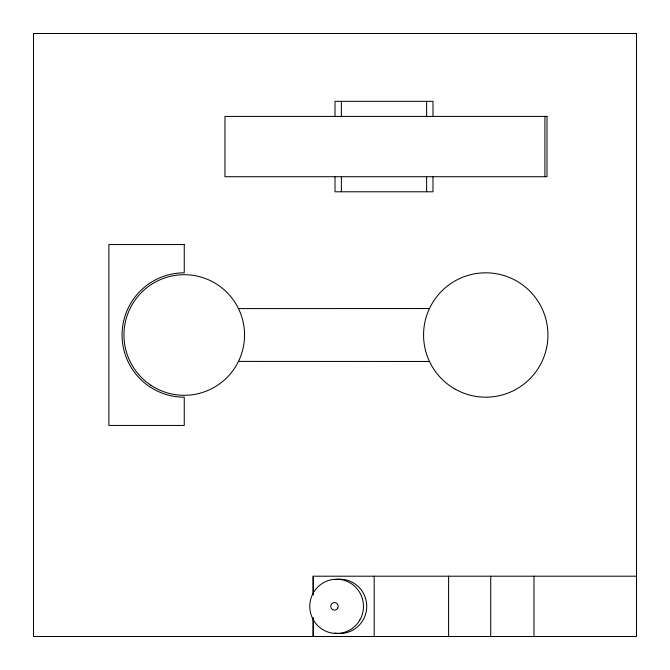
<?xml version="1.0" encoding="UTF-8"?>
<svg xmlns="http://www.w3.org/2000/svg" width="670" height="670" viewBox="0 0 670 670"><rect width="100%" height="100%" fill="white"/><g stroke="black" fill="none" stroke-linecap="round" stroke-linejoin="round"><path stroke-width="1" d="M313.225 617.983L313.175 636.5L313.175 617.79M238.512 308.594L429.487 308.527M238.512 361.406L429.487 361.473M313.175 594.91L313.175 576.2L636.5 576.2M313.175 576.2L313.225 594.717M544.911 116.413L544.911 176.713M533.99 576.2L533.99 636.5M490.733 576.2L490.733 636.5M448.59 576.2L448.59 636.5M432.988 116.413L432.988 101.338L335 101.338L335 116.413M432.988 176.713L432.988 191.787L335 191.787L335 176.713M426.623 101.338L426.623 116.413M426.623 176.713L426.623 191.787M374.195 576.2L374.195 636.5M341.373 101.338L341.373 116.413M341.373 176.713L341.373 191.787M334.858 579.692A27.135 26.85 90 0 1 366.741 606.35A27.135 26.85 90 0 1 334.858 633.008M636.5 33.5L33.5 33.5L33.5 636.5L636.5 636.5L636.5 33.5M547.005 116.413L224.953 116.413L224.953 176.713L547.005 176.713L547.005 116.413M184.25 244.55L108.875 244.55L108.875 425.45L184.25 425.45L184.25 397.184A62.184 62.184 0 0 1 122.066 335A62.184 62.184 0 0 1 184.25 272.816L184.25 244.55M359.882 619.918A27.135 26.85 -90 0 0 336.633 579.215A27.135 26.85 -90 0 0 313.376 619.918A27.135 26.85 -90 0 0 359.882 619.918M337.688 608.234A3.769 3.727 -90 0 0 334.464 602.581A3.769 3.727 -90 0 0 331.231 608.234A3.769 3.727 -90 0 0 337.688 608.234M150.884 385.225A60.3 60.3 0 0 0 244.433 338.786A60.3 60.3 0 0 0 157.442 280.99A60.3 60.3 0 0 0 150.884 385.225M454.654 388.851A62.184 62.184 0 0 0 547.934 335A62.184 62.184 0 0 0 454.654 281.149A62.184 62.184 0 0 0 454.654 388.851"/></g></svg>
